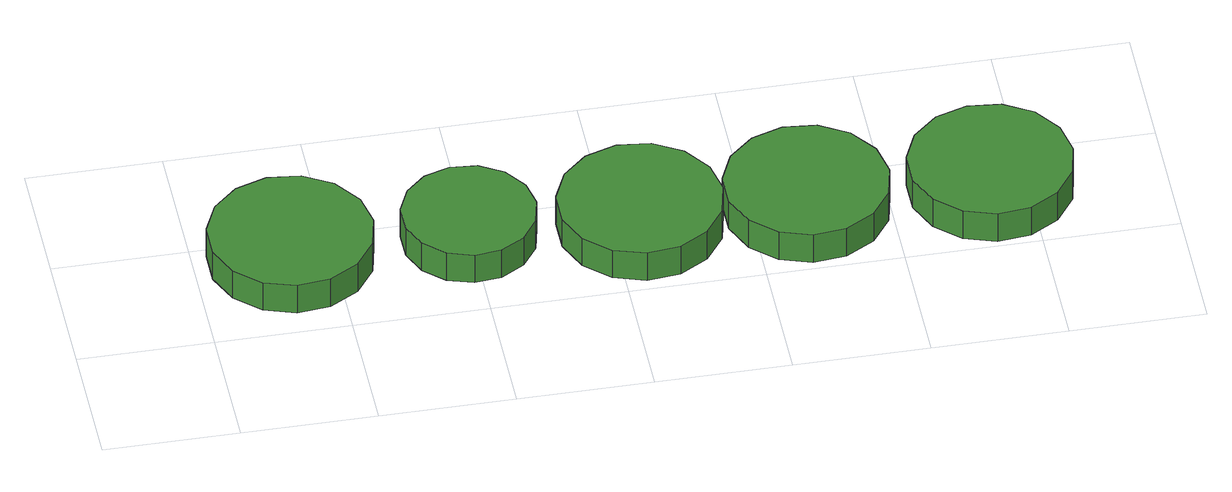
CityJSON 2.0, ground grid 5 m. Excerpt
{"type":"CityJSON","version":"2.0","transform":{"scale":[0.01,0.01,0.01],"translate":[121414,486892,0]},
"CityObjects":{
"tree1":{"type":"SolitaryVegetationObject","attributes":{"function":"something"},"geometry":[{"type":"MultiSurface","lod":"1","boundaries":[[[0,1,2,3,4,5,6,7,8,9,10,11,12,13,14]],[[15,16,17,18,19,20,21,22,23,24,25,26,27,28,29]],[[0,29,28,1]],[[1,28,27,2]],[[2,27,26,3]],[[3,26,25,4]],[[4,25,24,5]],[[5,24,23,6]],[[6,23,22,7]],[[7,22,21,8]],[[8,21,20,9]],[[9,20,19,10]],[[10,19,18,11]],[[11,18,17,12]],[[12,17,16,13]],[[13,16,15,14]],[[14,15,29,0]]]}]},
"tree2":{"type":"SolitaryVegetationObject","attributes":{"function":"something"},"geometry":[{"type":"MultiSurface","lod":"1","boundaries":[[[30,31,32,33,34,35,36,37,38,39,40,41,42,43,44]],[[45,46,47,48,49,50,51,52,53,54,55,56,57,58,59]],[[30,59,58,31]],[[31,58,57,32]],[[32,57,56,33]],[[33,56,55,34]],[[34,55,54,35]],[[35,54,53,36]],[[36,53,52,37]],[[37,52,51,38]],[[38,51,50,39]],[[39,50,49,40]],[[40,49,48,41]],[[41,48,47,42]],[[42,47,46,43]],[[43,46,45,44]],[[44,45,59,30]]]}]},
"tree3":{"type":"SolitaryVegetationObject","attributes":{"function":"something"},"geometry":[{"type":"MultiSurface","lod":"1","boundaries":[[[60,61,62,63,64,65,66,67,68,69,70,71,72,73,74]],[[75,76,77,78,79,80,81,82,83,84,85,86,87,88,89]],[[60,89,88,61]],[[61,88,87,62]],[[62,87,86,63]],[[63,86,85,64]],[[64,85,84,65]],[[65,84,83,66]],[[66,83,82,67]],[[67,82,81,68]],[[68,81,80,69]],[[69,80,79,70]],[[70,79,78,71]],[[71,78,77,72]],[[72,77,76,73]],[[73,76,75,74]],[[74,75,89,60]]]}]},
"tree4":{"type":"SolitaryVegetationObject","attributes":{"function":"something"},"geometry":[{"type":"MultiSurface","lod":"1","boundaries":[[[90,91,92,93,94,95,96,97,98,99,100,101,102,103,104]],[[105,106,107,108,109,110,111,112,113,114,115,116,117,118,119]],[[90,119,118,91]],[[91,118,117,92]],[[92,117,116,93]],[[93,116,115,94]],[[94,115,114,95]],[[95,114,113,96]],[[96,113,112,97]],[[97,112,111,98]],[[98,111,110,99]],[[99,110,109,100]],[[100,109,108,101]],[[101,108,107,102]],[[102,107,106,103]],[[103,106,105,104]],[[104,105,119,90]]]}]},
"tree5":{"type":"SolitaryVegetationObject","attributes":{"function":"something"},"geometry":[{"type":"MultiSurface","lod":"1","boundaries":[[[120,121,122,123,124,125,126,127,128,129,130,131,132,133,134]],[[135,136,137,138,139,140,141,142,143,144,145,146,147,148,149]],[[120,149,148,121]],[[121,148,147,122]],[[122,147,146,123]],[[123,146,145,124]],[[124,145,144,125]],[[125,144,143,126]],[[126,143,142,127]],[[127,142,141,128]],[[128,141,140,129]],[[129,140,139,130]],[[130,139,138,131]],[[131,138,137,132]],[[132,137,136,133]],[[133,136,135,134]],[[134,135,149,120]]]}]}
},
"vertices":[
[644,363,169],[618,485,169],[544,586,169],[436,649,169],[312,662,169],[193,623,169],[101,540,169],[50,426,169],[50,301,169],[101,187,169],[193,103,169],[312,65,169],[436,78,169],[544,140,169],[618,241,169],[618,241,40],[544,140,40],[436,78,40],[312,65,40],[193,103,40],[101,187,40],[50,301,40],[50,426,40],[101,540,40],[193,623,40],[312,662,40],[436,649,40],[544,586,40],[618,485,40],[644,363,40],
[1235,370,155],[1214,469,155],[1154,552,155],[1066,603,155],[965,613,155],[868,582,155],[793,514,155],[751,421,155],[751,319,155],[793,226,155],[868,158,155],[965,127,155],[1066,137,155],[1154,188,155],[1214,270,155],[1214,270,26],[1154,188,26],[1066,137,26],[965,127,26],[868,158,26],[793,226,26],[751,319,26],[751,421,26],[793,514,26],[868,582,26],[965,613,26],[1066,603,26],[1154,552,26],[1214,469,26],[1235,370,26],
[1904,332,147],[1878,454,147],[1804,555,147],[1696,618,147],[1572,631,147],[1453,592,147],[1361,509,147],[1310,395,147],[1310,270,147],[1361,156,147],[1453,72,147],[1572,34,147],[1696,47,147],[1804,109,147],[1878,210,147],[1878,210,18],[1804,109,18],[1696,47,18],[1572,34,18],[1453,72,18],[1361,156,18],[1310,270,18],[1310,395,18],[1361,509,18],[1453,592,18],[1572,631,18],[1696,618,18],[1804,555,18],[1878,454,18],[1904,332,18],
[2503,317,149],[2477,439,149],[2403,540,149],[2295,603,149],[2171,616,149],[2053,577,149],[1960,494,149],[1909,380,149],[1909,255,149],[1960,141,149],[2053,57,149],[2171,19,149],[2295,32,149],[2403,94,149],[2477,195,149],[2477,195,20],[2403,94,20],[2295,32,20],[2171,19,20],[2053,57,20],[1960,141,20],[1909,255,20],[1909,380,20],[1960,494,20],[2053,577,20],[2171,616,20],[2295,603,20],[2403,540,20],[2477,439,20],[2503,317,20],
[3170,324,136],[3144,446,136],[3071,547,136],[2963,609,136],[2839,622,136],[2720,584,136],[2627,500,136],[2576,386,136],[2576,261,136],[2627,147,136],[2720,64,136],[2839,25,136],[2963,38,136],[3071,101,136],[3144,202,136],[3144,202,7],[3071,101,7],[2963,38,7],[2839,25,7],[2720,64,7],[2627,147,7],[2576,261,7],[2576,386,7],[2627,500,7],[2720,584,7],[2839,622,7],[2963,609,7],[3071,547,7],[3144,446,7],[3170,324,7]
]}
